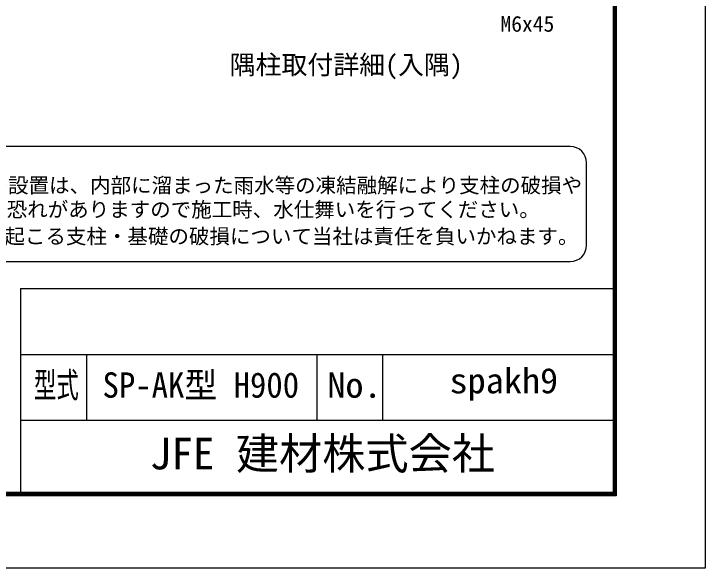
# Model space of a CAD drawing. Units: millimetres, scale not verified. Extents: x -4200 to 4200, y -2970 to 2970.
# Drawn here: x 2100 to 4200, y -2970 to -1285 of the extents above; entities that cross this region are included whole.
import ezdxf
from ezdxf.enums import TextEntityAlignment as Align

# ---------------------------------------------------------------- set-up
doc = ezdxf.new("R2010")
doc.units = ezdxf.units.MM
doc.header["$LTSCALE"] = 10
for name, color, linetype, lineweight in [('0-0_D-TTL', 2, 'Continuous', 25), ('0-1_D-TTL-TXT', 7, 'Continuous', 25), ('0-B_D-STR-TXT', 7, 'Continuous', 13)]:
    doc.layers.add(name, color=color, linetype=linetype, lineweight=lineweight)
doc.styles.add('ＭＳ ゴシック', font='')
doc.styles.get('ＭＳ ゴシック').set_extended_font_data('MS Gothic')

msp = doc.modelspace()

# ---------------------------------------------------------------- linework, layer by layer
at = {"layer": '0-0_D-TTL'}
for p, q in [((2120.23, -2120.35), (2120.23, -2740.35)), ((2120.23, -2120.35), (3920.23, -2120.35)), ((2120.23, -2320.35), (3920.23, -2320.35)), ((2320.23, -2320.35), (2320.23, -2520.35)), ((3020.23, -2320.35), (3020.23, -2520.35)), ((3220.23, -2320.35), (3220.23, -2520.35)), ((2120.23, -2520.35), (3920.23, -2520.35))]:
    msp.add_line(p, q, dxfattribs=at)
for points in [[(-4199.77, 2969.65), (4200.23, 2969.65), (4200.23, -2970.35), (-4199.77, -2970.35)], [(-3929.77, 2749.65), (3930.23, 2749.65), (3930.23, -2750.35), (-3929.77, -2750.35)], [(-3927.27, 2747.15), (3927.73, 2747.15), (3927.73, -2747.85), (-3927.27, -2747.85)], [(-3924.77, 2744.65), (3925.23, 2744.65), (3925.23, -2745.35), (-3924.77, -2745.35)], [(-3922.27, 2742.15), (3922.73, 2742.15), (3922.73, -2742.85), (-3922.27, -2742.85)], [(-3919.77, 2739.65), (3920.23, 2739.65), (3920.23, -2740.35), (-3919.77, -2740.35)]]:
    msp.add_lwpolyline(points, close=True, dxfattribs=at)
at = {"layer": '0-1_D-TTL-TXT', "color": 2}
for p, q in [((3789.96, -1688.4), (1344.41, -1688.4)), ((3839.96, -1988.4), (3839.96, -1738.4)), ((1344.41, -2038.4), (3789.96, -2038.4))]:
    msp.add_line(p, q, dxfattribs=at)
for centre, start, end in [((3789.96, -1738.4), 0, 90), ((3789.96, -1988.4), 270, 0)]:
    msp.add_arc(centre, 50, start, end, dxfattribs=at)

# ---------------------------------------------------------------- texts
at = {"layer": '0-1_D-TTL-TXT', "style": 'ＭＳ ゴシック'}
for s, height, p in [('隅柱取付詳細(入隅)', 57.7, (2755.48, -1486.12)), ('凍結の恐れがある場所への設置は、内部に溜まった雨水等の凍結融解により支柱の破損や', 45.67, (1334.59, -1843.07)), ('コンクリート基礎の破損の恐れがありますので施工時、水仕舞いを行ってください。', 45.67, (1330.48, -1916.5)), ('施工による水仕舞い不備で起こる支柱・基礎の破損について当社は責任を負いかねます。 ', 45.67, (1323.49, -1997.99)), ('JFE 建材株式会社', 96.19, (2512.61, -2698.85))]:
    msp.add_text(s, height=height, dxfattribs=at).set_placement(p, align=Align.BOTTOM_LEFT)
for s, width, p in [('型式', 0.65, (2160.5, -2475.15)), ('SP-AK型 H900', 0.95, (2369.16, -2475.15)), ('spakh9', 1.05, (3423.56, -2461.82)), ('No.', 1.05, (3052.23, -2475.15))]:
    msp.add_text(s, height=76.98, dxfattribs=dict(at, width=width)).set_placement(p, align=Align.BOTTOM_LEFT)
at = {"layer": '0-B_D-STR-TXT', "style": 'ＭＳ ゴシック'}
msp.add_text('M6x45', height=48.09, dxfattribs=at).set_placement((3578.29, -1354.01), align=Align.BOTTOM_LEFT)

doc.saveas('drawing.dxf')
